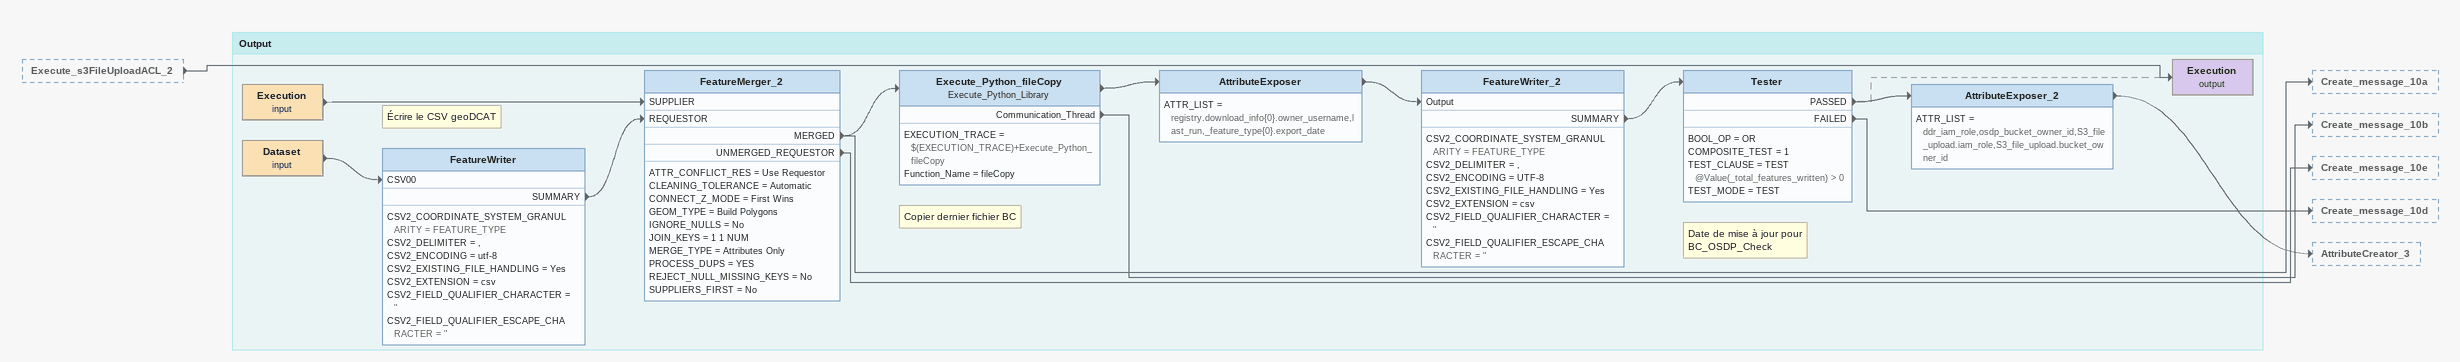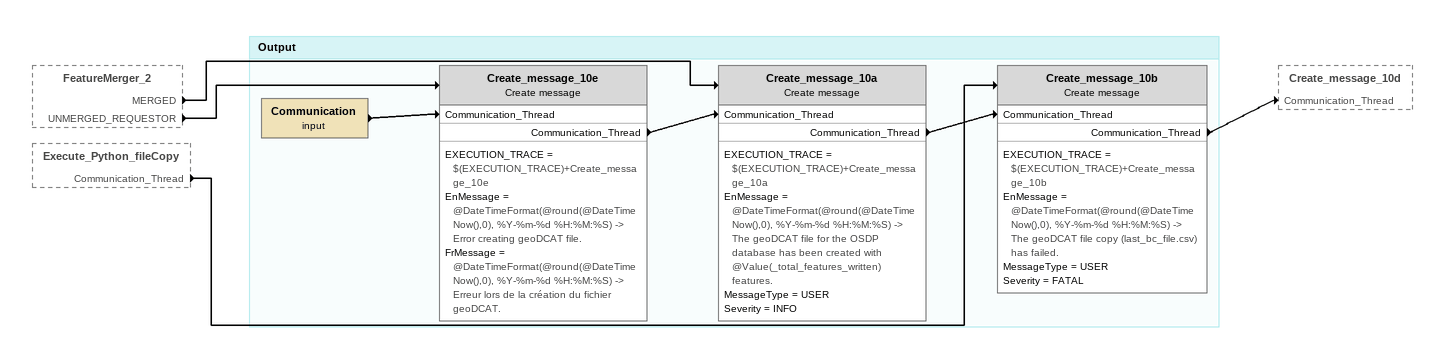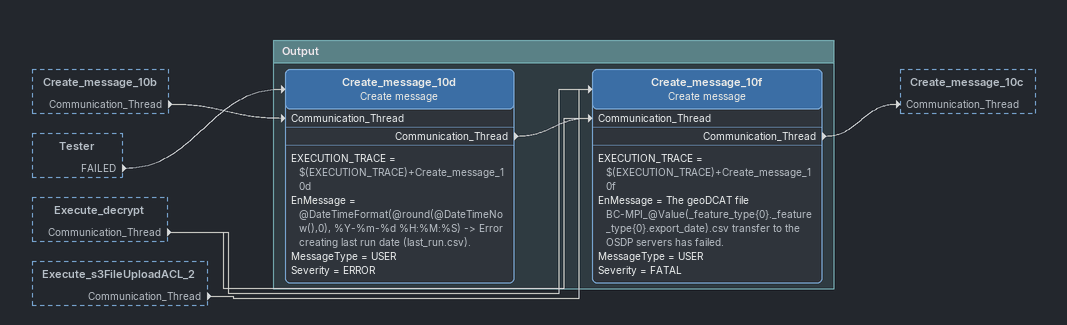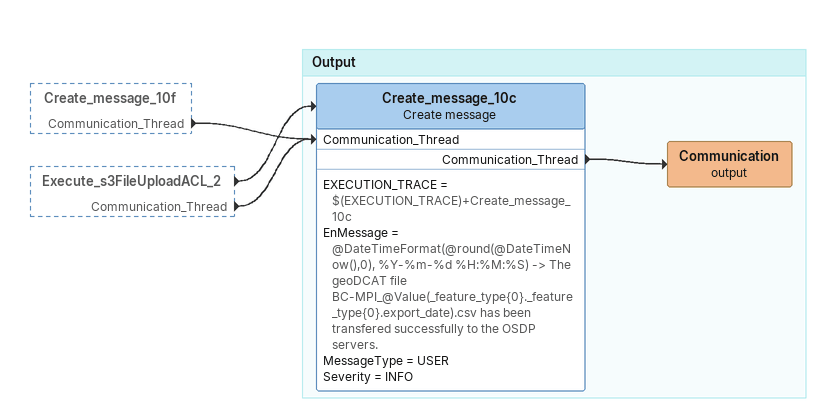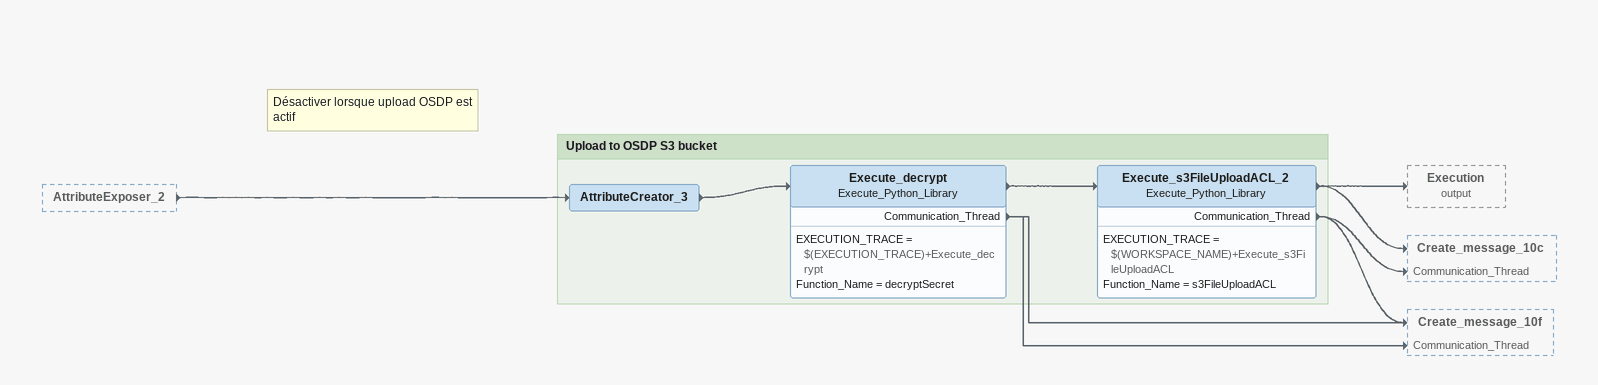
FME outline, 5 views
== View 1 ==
Execute_s3FileUploadACL_2 [outside]
    -> Execution (output)

Bookmark: Output
Execution (input)
    -> FeatureMerger_2 [SUPPLIER]
Dataset (input)
    -> FeatureWriter [CSV00]
Note: Écrire le CSV geoDCAT
FeatureWriter
    CSV2_COORDINATE_SYSTEM_GRANULARITY = FEATURE_TYPE
    CSV2_DELIMITER = ,
    CSV2_ENCODING = utf-8
    CSV2_EXISTING_FILE_HANDLING = Yes
    CSV2_EXTENSION = csv
    CSV2_FIELD_QUALIFIER_CHARACTER = "
    CSV2_FIELD_QUALIFIER_ESCAPE_CHARACTER = "
    SUMMARY -> FeatureMerger_2 [REQUESTOR]
FeatureMerger_2
    ATTR_CONFLICT_RES = Use Requestor
    CLEANING_TOLERANCE = Automatic
    CONNECT_Z_MODE = First Wins
    GEOM_TYPE = Build Polygons
    IGNORE_NULLS = No
    JOIN_KEYS = 1 1 NUM
    MERGE_TYPE = Attributes Only
    PROCESS_DUPS = YES
    REJECT_NULL_MISSING_KEYS = No
    SUPPLIERS_FIRST = No
    MERGED -> Execute_Python_fileCopy
    MERGED -> Create_message_10a
    UNMERGED_REQUESTOR -> Create_message_10e
Note: Copier dernier fichier BC
Execute_Python_fileCopy: Execute_Python_Library
    EXECUTION_TRACE = $(EXECUTION_TRACE)+Execute_Python_fileCopy
    Function_Name = fileCopy
    -> AttributeExposer
    Communication_Thread -> Create_message_10b
AttributeExposer
    ATTR_LIST = registry.download_info{0}.owner_username,last_run,_feature_type{0}.export_date
    -> FeatureWriter_2 [Output]
Note: Date de mise à jour pour BC_OSDP_Check
FeatureWriter_2
    CSV2_COORDINATE_SYSTEM_GRANULARITY = FEATURE_TYPE
    CSV2_DELIMITER = ,
    CSV2_ENCODING = UTF-8
    CSV2_EXISTING_FILE_HANDLING = Yes
    CSV2_EXTENSION = csv
    CSV2_FIELD_QUALIFIER_CHARACTER = "
    CSV2_FIELD_QUALIFIER_ESCAPE_CHARACTER = "
    SUMMARY -> Tester
Tester
    BOOL_OP = OR
    COMPOSITE_TEST = 1
    TEST_CLAUSE = TEST @Value(_total_features_written) > 0
    TEST_MODE = TEST
    PASSED -> Execution (output) [off]
    PASSED -> AttributeExposer_2
    FAILED -> Create_message_10d
AttributeExposer_2
    ATTR_LIST = ddr_iam_role,osdp_bucket_owner_id,S3_file_upload.iam_role,S3_file_upload.bucket_owner_id
    -> AttributeCreator_3
Execution (output)

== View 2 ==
FeatureMerger_2 [outside]
    MERGED -> Create_message_10a
    UNMERGED_REQUESTOR -> Create_message_10e
Execute_Python_fileCopy [outside]
    Communication_Thread -> Create_message_10b

Bookmark: Output
Communication (input)
    -> Create_message_10e [Communication_Thread]
Create_message_10e: Create message
    EXECUTION_TRACE = $(EXECUTION_TRACE)+Create_message_10e
    EnMessage = @DateTimeFormat(@round(@DateTimeNow(),0), %Y-%m-%d %H:%M:%S) -> Error creating geoDCAT file.
    FrMessage = @DateTimeFormat(@round(@DateTimeNow(),0), %Y-%m-%d %H:%M:%S) -> Erreur lors de la création du fichier geoDCAT.
    Communication_Thread -> Create_message_10a [Communication_Thread]
Create_message_10a: Create message
    EXECUTION_TRACE = $(EXECUTION_TRACE)+Create_message_10a
    EnMessage = @DateTimeFormat(@round(@DateTimeNow(),0), %Y-%m-%d %H:%M:%S) -> The geoDCAT file for the OSDP database has been created with @Value(_total_features_written) features.
    MessageType = USER
    Severity = INFO
    Communication_Thread -> Create_message_10b [Communication_Thread]
Create_message_10b: Create message
    EXECUTION_TRACE = $(EXECUTION_TRACE)+Create_message_10b
    EnMessage = @DateTimeFormat(@round(@DateTimeNow(),0), %Y-%m-%d %H:%M:%S) -> The geoDCAT file copy (last_bc_file.csv) has failed.
    MessageType = USER
    Severity = FATAL
    Communication_Thread -> Create_message_10d [Communication_Thread]

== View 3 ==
Create_message_10b [outside]
    Communication_Thread -> Create_message_10d [Communication_Thread]
Tester [outside]
    FAILED -> Create_message_10d
Execute_decrypt [outside]
    Communication_Thread -> Create_message_10f [Communication_Thread]
    Communication_Thread -> Create_message_10f
Execute_s3FileUploadACL_2 [outside]
    Communication_Thread -> Create_message_10f

Bookmark: Output
Create_message_10d: Create message
    EXECUTION_TRACE = $(EXECUTION_TRACE)+Create_message_10d
    EnMessage = @DateTimeFormat(@round(@DateTimeNow(),0), %Y-%m-%d %H:%M:%S) -> Error creating last run date (last_run.csv).
    MessageType = USER
    Severity = ERROR
    Communication_Thread -> Create_message_10f [Communication_Thread]
Create_message_10f: Create message
    EXECUTION_TRACE = $(EXECUTION_TRACE)+Create_message_10f
    EnMessage = The geoDCAT file BC-MPI_@Value(_feature_type{0}._feature_type{0}.export_date).csv transfer to the OSDP servers has failed.
    MessageType = USER
    Severity = FATAL
    Communication_Thread -> Create_message_10c [Communication_Thread]

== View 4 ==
Create_message_10f [outside]
    Communication_Thread -> Create_message_10c [Communication_Thread]
Execute_s3FileUploadACL_2 [outside]
    -> Create_message_10c
    Communication_Thread -> Create_message_10c [Communication_Thread]

Bookmark: Output
Create_message_10c: Create message
    EXECUTION_TRACE = $(EXECUTION_TRACE)+Create_message_10c
    EnMessage = @DateTimeFormat(@round(@DateTimeNow(),0), %Y-%m-%d %H:%M:%S) -> The geoDCAT file BC-MPI_@Value(_feature_type{0}._feature_type{0}.export_date).csv has been transfered successfully to the OSDP servers.
    MessageType = USER
    Severity = INFO
    Communication_Thread -> Communication (output)
Communication (output)

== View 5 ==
AttributeExposer_2 [outside]
    -> AttributeCreator_3
Note: Désactiver lorsque upload OSDP est actif

Bookmark: Upload to OSDP S3 bucket
AttributeCreator_3
    -> Execute_decrypt
Execute_decrypt: Execute_Python_Library
    EXECUTION_TRACE = $(EXECUTION_TRACE)+Execute_decrypt
    Function_Name = decryptSecret
    -> Execute_s3FileUploadACL_2
    Communication_Thread -> Create_message_10f [Communication_Thread]
    Communication_Thread -> Create_message_10f
Execute_s3FileUploadACL_2: Execute_Python_Library
    EXECUTION_TRACE = $(WORKSPACE_NAME)+Execute_s3FileUploadACL
    Function_Name = s3FileUploadACL
    -> Execution (output)
    -> Create_message_10c
    Communication_Thread -> Create_message_10c [Communication_Thread]
    Communication_Thread -> Create_message_10f
